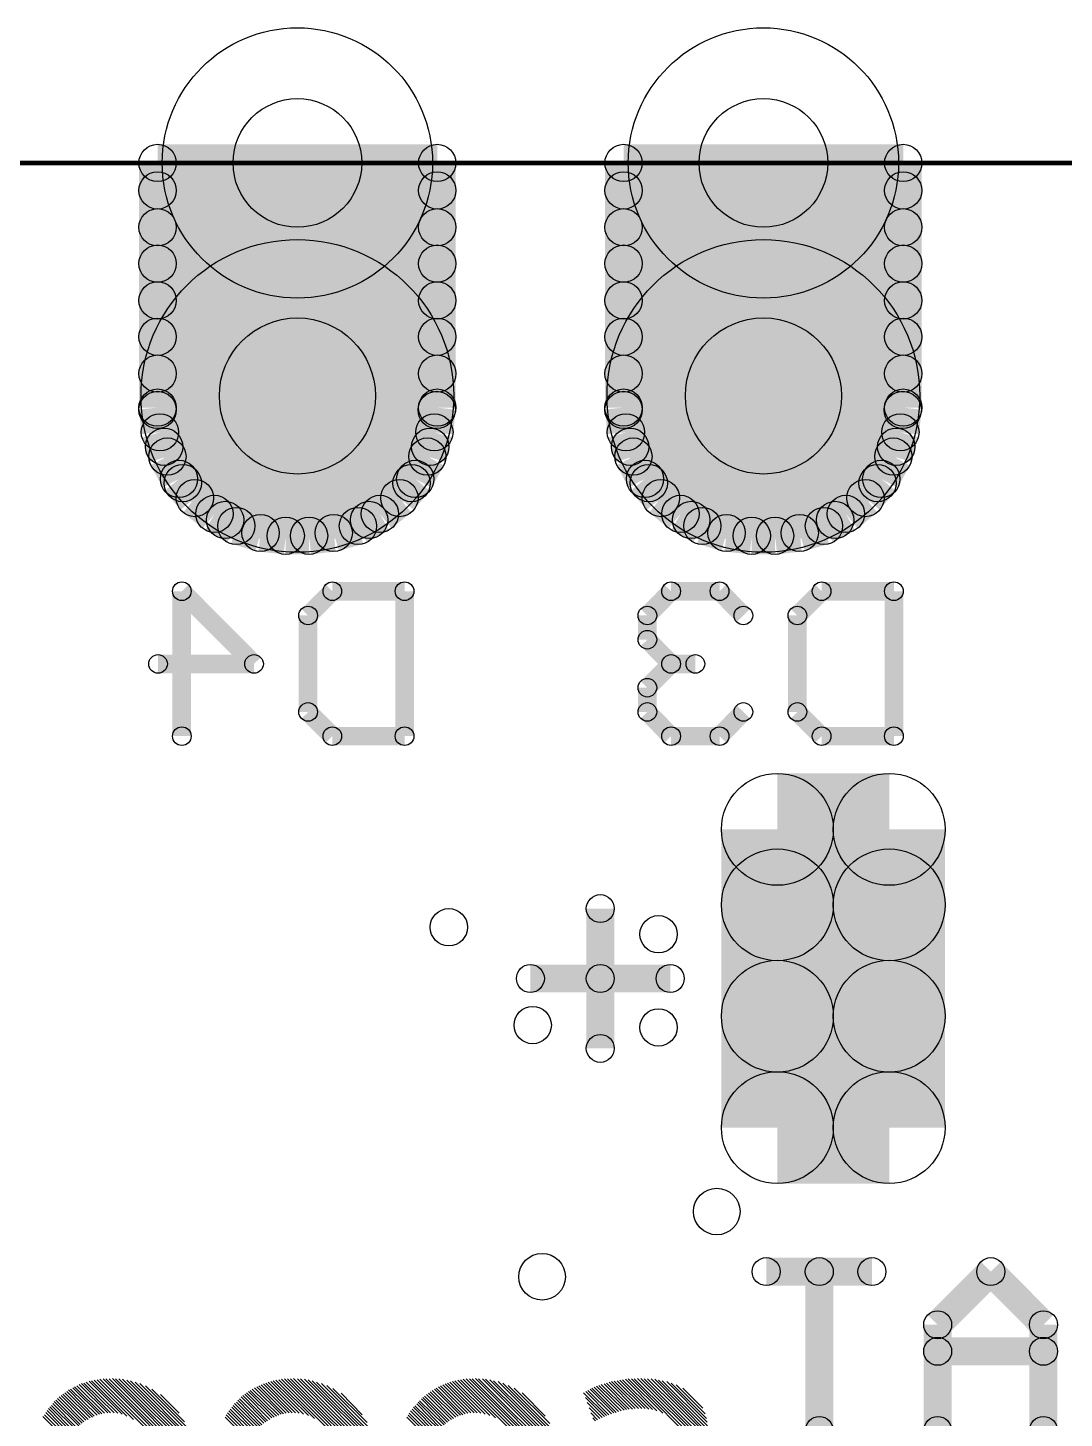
# Model space of a CAD drawing. Extents: x 0 to 23.8, y 0 to 22.7.
# Drawn here: x 9.24 to 14.89, y 15.15 to 22.73 of the extents above; entities that cross this region are included whole.
import ezdxf

# ---------------------------------------------------------------- set-up
doc = ezdxf.new("R2010")
doc.units = 0
doc.layers.get('0').update_dxf_attribs({"linetype": 'CONTINUOUS'})
for name, color, linetype in [('XIAOESP32C3_GBO', 7, 'CONTINUOUS'), ('XIAOESP32C3_GBS', 6, 'CONTINUOUS'), ('XIAOESP32C3_TXT', 14, 'CONTINUOUS')]:
    doc.layers.add(name, color=color, linetype=linetype)

# ---------------------------------------------------------------- blocks, each defined once
blk = doc.blocks.new('ROUND_2')
blk.add_circle((0, 0), 0.0508)
blk = doc.blocks.new('ROUND_12')
blk.add_circle((0, 0), 0.0762)
blk = doc.blocks.new('ROUND_3')
blk.add_circle((0, 0), 0)
blk = doc.blocks.new('ROUND_22')
blk.add_circle((0, 0), 0.8522)
blk = doc.blocks.new('ROUND_23')
blk.add_circle((0, 0), 0.7366)
blk = doc.blocks.new('ROUND_20')
blk.add_circle((0, 0), 0.3048)
blk = doc.blocks.new('ROUND_24')
blk.add_circle((0, 0), 0.1016)
blk = doc.blocks.new('ROUND_46')
blk.add_circle((0, 0), 0.127)
blk = doc.blocks.new('ROUND_69')
blk.add_circle((0, 0), 0.3505)
blk = doc.blocks.new('ROUND_70')
blk.add_circle((0, 0), 0.4254)

msp = doc.modelspace()

# ---------------------------------------------------------------- linework, layer by layer
at = {"layer": 'XIAOESP32C3_GBO'}
for points, const_width in [([(21.88718, 21.99386), (4.74218, 21.99386)], 0.0254), ([(10.08126, 18.86966), (10.08126, 19.6596)], 0.1016), ([(10.08126, 19.6596), (10.47496, 19.26336)], 0.1016), ([(10.7696, 19.52752), (10.90168, 19.6596)], 0.1016), ([(10.90168, 19.6596), (11.29538, 19.6596)], 0.1016), ([(11.29538, 19.6596), (11.29538, 18.86966)], 0.1016), ([(12.61872, 19.52752), (12.74826, 19.6596)], 0.1016), ([(12.74826, 19.6596), (13.01242, 19.6596)], 0.1016), ([(13.01242, 19.6596), (13.14196, 19.52752)], 0.1016), ([(13.4366, 19.52752), (13.56868, 19.6596)], 0.1016), ([(13.56868, 19.6596), (13.96238, 19.6596)], 0.1016), ([(13.96238, 19.6596), (13.96238, 18.86966)], 0.1016), ([(10.7696, 19.00174), (10.7696, 19.52752)], 0.1016), ([(12.61872, 19.39544), (12.61872, 19.52752)], 0.1016), ([(13.4366, 19.00174), (13.4366, 19.52752)], 0.1016), ([(12.74826, 19.26336), (12.61872, 19.39544)], 0.1016), ([(10.47496, 19.26336), (9.95172, 19.26336)], 0.1016), ([(12.74826, 19.26336), (12.61872, 19.13382)], 0.1016), ([(12.88034, 19.26336), (12.74826, 19.26336)], 0.1016), ([(12.61872, 19.13382), (12.61872, 19.00174)], 0.1016), ([(10.90168, 18.86966), (10.7696, 19.00174)], 0.1016), ([(12.61872, 19.00174), (12.74826, 18.86966)], 0.1016), ([(13.01242, 18.86966), (13.14196, 19.00174)], 0.1016), ([(13.56868, 18.86966), (13.4366, 19.00174)], 0.1016), ([(11.29538, 18.86966), (10.90168, 18.86966)], 0.1016), ([(12.74826, 18.86966), (13.01242, 18.86966)], 0.1016), ([(13.96238, 18.86966), (13.56868, 18.86966)], 0.1016), ([(12.36218, 17.54886), (12.36218, 17.92986)], 0.1524), ([(12.36218, 17.54886), (11.98118, 17.54886)], 0.1524), ([(12.74318, 17.54886), (12.36218, 17.54886)], 0.1524), ([(12.36218, 17.54886), (12.36218, 17.16786)], 0.1524), ([(13.843, 15.9512), (13.26642, 15.9512)], 0.1524), ([(13.55598, 15.08506), (13.55598, 15.9512)], 0.1524), ([(14.4907, 15.9512), (14.20114, 15.66164)], 0.1524), ([(14.77772, 15.66164), (14.4907, 15.9512)], 0.1524), ([(14.20114, 15.66164), (14.20114, 15.08506)], 0.1524), ([(14.77772, 15.08506), (14.77772, 15.66164)], 0.1524), ([(14.20114, 15.51686), (14.77772, 15.51686)], 0.1524)]:
    msp.add_lwpolyline(points, dxfattribs=dict(at, const_width=const_width))
for points in [[(9.4742, 15.31112), (9.61898, 15.16888)], [(9.63168, 15.17396), (9.4869, 15.31874)], [(9.49706, 15.32382), (9.64438, 15.1765)], [(9.65962, 15.17904), (9.50976, 15.3289)], [(9.52246, 15.33652), (9.6774, 15.18158)], [(9.69264, 15.18158), (9.53516, 15.3416)], [(9.54786, 15.34414), (9.71296, 15.18158)], [(9.73328, 15.17904), (9.56056, 15.34922)], [(9.5758, 15.3543), (9.75614, 15.17396)], [(9.78154, 15.1638), (9.5885, 15.35684)], [(9.60374, 15.35938), (9.8171, 15.14602)], [(9.61898, 15.36192), (10.1473, 14.8336)], [(10.14984, 14.85138), (9.63422, 15.36446)], [(9.652, 15.367), (10.14984, 14.86662)], [(10.15238, 14.88186), (9.66724, 15.367)], [(9.68502, 15.367), (10.15238, 14.89964)], [(10.15238, 14.91742), (9.7028, 15.36954)], [(9.72058, 15.367), (10.15238, 14.9352)], [(10.14984, 14.95552), (9.73836, 15.367)], [(9.75868, 15.36446), (10.1473, 14.97584)], [(10.14476, 14.99616), (9.78154, 15.35938)], [(9.80186, 15.35684), (10.13968, 15.01902)], [(10.13206, 15.04188), (9.82726, 15.34922)], [(9.85266, 15.3416), (10.12444, 15.06982)], [(10.11428, 15.09776), (9.88314, 15.3289)], [(9.9187, 15.31112), (10.0965, 15.13332)], [(10.4648, 15.31112), (10.60958, 15.16888)], [(10.62228, 15.17396), (10.4775, 15.31874)], [(10.4902, 15.32382), (10.63498, 15.1765)], [(10.65022, 15.17904), (10.50036, 15.3289)], [(10.51306, 15.33398), (10.66546, 15.18158)], [(10.68324, 15.18158), (10.52576, 15.33906)], [(10.53846, 15.34414), (10.70102, 15.18158)], [(10.72134, 15.17904), (10.55116, 15.34922)], [(10.5664, 15.35176), (10.7442, 15.17396)], [(10.77214, 15.16634), (10.5791, 15.35684)], [(10.59434, 15.35938), (10.80516, 15.1511)], [(11.1379, 14.8336), (10.60958, 15.36192)], [(10.62482, 15.36446), (11.14044, 14.84884)], [(11.14298, 14.86408), (10.64006, 15.367)], [(10.65784, 15.367), (11.14552, 14.87932)], [(11.14552, 14.8971), (10.67308, 15.367)], [(10.69086, 15.36954), (11.14552, 14.91488)], [(11.14298, 14.93266), (10.71118, 15.367)], [(10.72896, 15.367), (11.14298, 14.95298)], [(11.14044, 14.9733), (10.74928, 15.36446)], [(10.7696, 15.36192), (11.1379, 14.99362)], [(11.13282, 15.01648), (10.79246, 15.35684)], [(10.81532, 15.34922), (11.12774, 15.03934)], [(11.11758, 15.06474), (10.84326, 15.3416)], [(11.10742, 15.09522), (10.8712, 15.33144)], [(10.90422, 15.31366), (11.09218, 15.12824)], [(11.45794, 15.31112), (11.60018, 15.16888)], [(11.61288, 15.17142), (11.4681, 15.3162)], [(11.4808, 15.32382), (11.62558, 15.1765)], [(11.64082, 15.17904), (11.49096, 15.3289)], [(11.50366, 15.33398), (11.65606, 15.18158)], [(11.67384, 15.18158), (11.51636, 15.33906)], [(11.52906, 15.34414), (11.69162, 15.18158)], [(11.71194, 15.17904), (11.54176, 15.34922)], [(11.557, 15.35176), (11.7348, 15.17396)], [(11.7602, 15.16634), (11.5697, 15.35684)], [(11.58494, 15.35938), (11.79068, 15.15364)], [(11.60018, 15.36192), (12.13104, 14.83106)], [(12.13358, 14.8463), (11.61542, 15.36446)], [(11.63066, 15.367), (12.13612, 14.86154)], [(12.13612, 14.87932), (11.64844, 15.367)], [(11.66368, 15.367), (12.13612, 14.89456)], [(12.13612, 14.91234), (11.68146, 15.36954)], [(11.69924, 15.367), (12.13612, 14.93012)], [(12.13612, 14.95044), (11.71956, 15.367)], [(11.73734, 15.36446), (12.13358, 14.97076)], [(12.13104, 14.99108), (11.7602, 15.36192)], [(11.78052, 15.35684), (12.12596, 15.01394)], [(12.12088, 15.0368), (11.80592, 15.35176)], [(11.83132, 15.34414), (12.11326, 15.0622)], [(12.10056, 15.09014), (11.85926, 15.33144)], [(11.89228, 15.3162), (12.08786, 15.12316)], [(12.43584, 15.18158), (12.3063, 15.31112)], [(12.31646, 15.3162), (12.44854, 15.18412)], [(12.46124, 15.1892), (12.32916, 15.32128)], [(12.34186, 15.32636), (12.47648, 15.19174)], [(12.49172, 15.19682), (12.35456, 15.33144)], [(12.36726, 15.33652), (12.50442, 15.19936)], [(12.51966, 15.2019), (12.3825, 15.33906)], [(12.3952, 15.34414), (12.53744, 15.2019)], [(12.55268, 15.20444), (12.41044, 15.34922)], [(12.42314, 15.35176), (12.57046, 15.20444)], [(12.58824, 15.20444), (12.43838, 15.3543)], [(12.45362, 15.35684), (12.60602, 15.20444)], [(12.62634, 15.2019), (12.46886, 15.35938)], [(12.4841, 15.36192), (12.64666, 15.19936)], [(12.66952, 15.19174), (12.49934, 15.36446)], [(12.51458, 15.367), (12.70254, 15.17904)], [(12.91844, 14.97838), (12.53236, 15.367)], [(12.5476, 15.367), (12.92606, 14.99108)], [(12.93114, 15.00378), (12.56538, 15.36954)], [(12.58316, 15.36954), (12.93622, 15.01648)], [(12.93876, 15.02918), (12.60094, 15.367)], [(12.61872, 15.367), (12.94384, 15.04442)], [(12.94638, 15.05966), (12.63904, 15.367)], [(12.65936, 15.36446), (12.94638, 15.0749)], [(12.94638, 15.09268), (12.67968, 15.35938)], [(12.7, 15.35684), (12.94638, 15.11046)], [(12.94384, 15.13078), (12.7254, 15.35176)], [(12.74826, 15.34414), (12.9413, 15.1511)], [(12.93368, 15.1765), (12.7762, 15.33398)], [(12.81176, 15.3162), (12.92098, 15.20698)], [(9.37768, 15.23238), (9.50976, 15.1003)], [(9.51992, 15.11046), (9.3853, 15.24254)], [(9.39546, 15.25016), (9.52754, 15.11808)], [(9.5377, 15.1257), (9.40308, 15.26032)], [(9.41324, 15.26794), (9.54786, 15.13332)], [(9.55802, 15.14094), (9.4234, 15.27556)], [(9.43356, 15.28318), (9.57072, 15.14602)], [(9.58088, 15.15364), (9.44372, 15.2908)], [(9.45388, 15.29842), (9.59358, 15.15872)], [(9.60374, 15.1638), (9.46404, 15.30604)], [(10.06602, 15.17904), (9.96442, 15.28064)], [(10.36828, 15.23238), (10.50036, 15.1003)], [(10.51052, 15.10792), (10.37844, 15.24)], [(10.38606, 15.25016), (10.51814, 15.11554)], [(10.5283, 15.1257), (10.39622, 15.25778)], [(10.40384, 15.26794), (10.53846, 15.13332)], [(10.54862, 15.1384), (10.414, 15.27556)], [(10.42416, 15.28318), (10.56132, 15.14602)], [(10.57148, 15.15364), (10.43432, 15.2908)], [(10.44448, 15.29842), (10.58418, 15.15872)], [(10.59688, 15.1638), (10.45464, 15.3035)], [(11.06424, 15.17142), (10.94994, 15.28826)], [(11.50112, 15.10792), (11.36904, 15.24)], [(11.37666, 15.24762), (11.51128, 15.11554)], [(11.5189, 15.12316), (11.38682, 15.25778)], [(11.39444, 15.2654), (11.52906, 15.13078)], [(11.53922, 15.1384), (11.4046, 15.27302)], [(11.41476, 15.28064), (11.55192, 15.14602)], [(11.56208, 15.1511), (11.42492, 15.28826)], [(11.43508, 15.29588), (11.57478, 15.15872)], [(11.58748, 15.1638), (11.44524, 15.3035)], [(12.06246, 15.1638), (11.93546, 15.2908)], [(12.27074, 15.2908), (12.3952, 15.16634)], [(12.38504, 15.16126), (12.2809, 15.2654)], [(12.4079, 15.17142), (12.28344, 15.29842)], [(12.29106, 15.23746), (12.37234, 15.15618)], [(12.2936, 15.3035), (12.42314, 15.1765)], [(9.45896, 15.02918), (9.32434, 15.16126)], [(9.33196, 15.17142), (9.46404, 15.04188)], [(9.46912, 15.05204), (9.33958, 15.18412)], [(9.3472, 15.19428), (9.47674, 15.0622)], [(9.48436, 15.07236), (9.35482, 15.20444)], [(9.36244, 15.2146), (9.49198, 15.08252)], [(9.50214, 15.09268), (9.37006, 15.22222)], [(10.44956, 15.02664), (10.31748, 15.15872)], [(10.32256, 15.17142), (10.45464, 15.03934)], [(10.46226, 15.0495), (10.33018, 15.18158)], [(10.3378, 15.19174), (10.46734, 15.0622)], [(10.47496, 15.07236), (10.34542, 15.2019)], [(10.35304, 15.21206), (10.48258, 15.08252)], [(10.49274, 15.09014), (10.36066, 15.22222)], [(11.4427, 15.0241), (11.30808, 15.15872)], [(11.3157, 15.16888), (11.44778, 15.0368)], [(11.45286, 15.0495), (11.32078, 15.17904)], [(11.3284, 15.19174), (11.46048, 15.05966)], [(11.4681, 15.06982), (11.33602, 15.2019)], [(11.34364, 15.21206), (11.47572, 15.07998)], [(11.48334, 15.09014), (11.35126, 15.21968)], [(11.36142, 15.22984), (11.49096, 15.09776)], [(12.35964, 15.1511), (12.30122, 15.20952)], [(12.31138, 15.18158), (12.34694, 15.14348)], [(12.33678, 15.1384), (12.32154, 15.15364)]]:
    msp.add_lwpolyline(points, dxfattribs=at)
at = {"layer": 'XIAOESP32C3_GBS'}
for points, const_width in [([(9.94918, 20.66036), (9.94918, 21.99386)], 0.2032), ([(9.94918, 21.99386), (11.47318, 21.99386)], 0.2032), ([(11.47318, 21.99386), (11.47318, 20.66036)], 0.2032), ([(12.48918, 21.99386), (14.01318, 21.99386)], 0.2032), ([(12.48918, 20.66036), (12.48918, 21.99386)], 0.2032), ([(14.01318, 21.99386), (14.01318, 20.66036)], 0.2032), ([(21.88718, 21.99386), (4.74218, 21.99386)], 0.0254), ([(9.94918, 21.844), (11.47318, 21.844)], 0.2032), ([(14.01318, 21.844), (12.48918, 21.844)], 0.2032), ([(11.47318, 21.64334), (9.94918, 21.64334)], 0.2032), ([(12.48918, 21.64334), (14.01318, 21.64334)], 0.2032), ([(9.94918, 21.44522), (11.47318, 21.44522)], 0.2032), ([(14.01318, 21.44522), (12.48918, 21.44522)], 0.2032), ([(11.47318, 21.24456), (9.94918, 21.24456)], 0.2032), ([(12.48918, 21.24456), (14.01318, 21.24456)], 0.2032), ([(9.94918, 21.04644), (11.47318, 21.04644)], 0.2032), ([(14.01318, 21.04644), (12.48918, 21.04644)], 0.2032), ([(11.47318, 20.84578), (9.94918, 20.84578)], 0.2032), ([(12.48918, 20.84578), (14.01318, 20.84578)], 0.2032), ([(9.96188, 20.52574), (9.94918, 20.66036)], 0.2032), ([(9.94918, 20.64766), (11.47064, 20.64766)], 0.2032), ([(11.47318, 20.66036), (11.45794, 20.52574)], 0.2032), ([(12.50188, 20.52574), (12.48918, 20.66036)], 0.2032), ([(14.01064, 20.64766), (12.48918, 20.64766)], 0.2032), ([(14.01318, 20.66036), (13.99794, 20.52574)], 0.2032), ([(10.00252, 20.39366), (9.96188, 20.52574)], 0.2032), ([(11.45794, 20.52574), (11.41984, 20.39366)], 0.2032), ([(12.54252, 20.39366), (12.50188, 20.52574)], 0.2032), ([(13.99794, 20.52574), (13.95984, 20.39366)], 0.2032), ([(11.43508, 20.447), (9.98474, 20.447)], 0.2032), ([(12.52474, 20.447), (13.97508, 20.447)], 0.2032), ([(10.06602, 20.27174), (10.00252, 20.39366)], 0.2032), ([(11.41984, 20.39366), (11.3538, 20.27174)], 0.2032), ([(12.60602, 20.27174), (12.54252, 20.39366)], 0.2032), ([(13.95984, 20.39366), (13.8938, 20.27174)], 0.2032), ([(10.15238, 20.1676), (10.06602, 20.27174)], 0.2032), ([(10.08634, 20.24888), (11.33348, 20.24888)], 0.2032), ([(11.3538, 20.27174), (11.26744, 20.1676)], 0.2032), ([(12.69238, 20.1676), (12.60602, 20.27174)], 0.2032), ([(13.87348, 20.24888), (12.62634, 20.24888)], 0.2032), ([(13.8938, 20.27174), (13.80744, 20.1676)], 0.2032), ([(10.25906, 20.08124), (10.15238, 20.1676)], 0.2032), ([(11.26744, 20.1676), (11.16076, 20.08124)], 0.2032), ([(12.79906, 20.08124), (12.69238, 20.1676)], 0.2032), ([(13.80744, 20.1676), (13.70076, 20.08124)], 0.2032), ([(10.37844, 20.0152), (10.25906, 20.08124)], 0.2032), ([(11.16076, 20.08124), (11.04138, 20.0152)], 0.2032), ([(12.91844, 20.0152), (12.79906, 20.08124)], 0.2032), ([(13.70076, 20.08124), (13.58138, 20.0152)], 0.2032), ([(11.10234, 20.04822), (10.31748, 20.04822)], 0.2032), ([(10.51052, 19.9771), (10.37844, 20.0152)], 0.2032), ([(11.04138, 20.0152), (10.9093, 19.9771)], 0.2032), ([(12.85748, 20.04822), (13.64234, 20.04822)], 0.2032), ([(13.05052, 19.9771), (12.91844, 20.0152)], 0.2032), ([(13.58138, 20.0152), (13.4493, 19.9771)], 0.2032), ([(10.64768, 19.96186), (10.51052, 19.9771)], 0.2032), ([(10.77468, 19.96186), (10.64768, 19.96186)], 0.2032), ([(10.9093, 19.9771), (10.77468, 19.96186)], 0.2032), ([(13.18768, 19.96186), (13.05052, 19.9771)], 0.2032), ([(13.31468, 19.96186), (13.18768, 19.96186)], 0.2032), ([(13.4493, 19.9771), (13.31468, 19.96186)], 0.2032), ([(13.32738, 16.73606), (13.32738, 18.36166)], 0.6096), ([(13.32738, 18.36166), (13.93698, 18.36166)], 0.6096), ([(13.93698, 18.36166), (13.93698, 16.73606)], 0.6096), ([(13.32738, 17.95018), (13.93698, 17.95018)], 0.6096), ([(13.93698, 17.34312), (13.32738, 17.34312)], 0.6096), ([(13.93698, 16.73606), (13.32738, 16.73606)], 0.6096)]:
    msp.add_lwpolyline(points, dxfattribs=dict(at, const_width=const_width))

# ---------------------------------------------------------------- block references
at = {"layer": 'XIAOESP32C3_GBO'}
for name, p in [('ROUND_2', (10.08126, 19.6596)), ('ROUND_2', (10.90168, 19.6596)), ('ROUND_2', (11.29538, 19.6596)), ('ROUND_2', (12.74826, 19.6596)), ('ROUND_2', (13.01242, 19.6596)), ('ROUND_2', (13.56868, 19.6596)), ('ROUND_2', (13.96238, 19.6596)), ('ROUND_2', (10.7696, 19.52752)), ('ROUND_2', (12.61872, 19.52752)), ('ROUND_2', (13.14196, 19.52752)), ('ROUND_2', (13.4366, 19.52752)), ('ROUND_2', (12.61872, 19.39544)), ('ROUND_2', (9.95172, 19.26336)), ('ROUND_2', (10.47496, 19.26336)), ('ROUND_2', (12.74826, 19.26336)), ('ROUND_2', (12.74826, 19.26336)), ('ROUND_2', (12.88034, 19.26336)), ('ROUND_2', (12.61872, 19.13382)), ('ROUND_2', (10.7696, 19.00174)), ('ROUND_2', (10.7696, 19.00174)), ('ROUND_2', (12.61872, 19.00174)), ('ROUND_2', (12.61872, 19.00174)), ('ROUND_2', (13.14196, 19.00174)), ('ROUND_2', (13.4366, 19.00174)), ('ROUND_2', (13.4366, 19.00174)), ('ROUND_2', (10.08126, 18.86966)), ('ROUND_2', (10.90168, 18.86966)), ('ROUND_2', (11.29538, 18.86966)), ('ROUND_2', (12.74826, 18.86966)), ('ROUND_2', (13.01242, 18.86966)), ('ROUND_2', (13.56868, 18.86966)), ('ROUND_2', (13.96238, 18.86966)), ('ROUND_12', (12.36218, 17.92986)), ('ROUND_12', (11.98118, 17.54886)), ('ROUND_12', (12.36218, 17.54886)), ('ROUND_12', (12.36218, 17.54886)), ('ROUND_12', (12.36218, 17.54886)), ('ROUND_12', (12.74318, 17.54886)), ('ROUND_12', (12.36218, 17.16786)), ('ROUND_12', (13.26642, 15.9512)), ('ROUND_12', (13.55598, 15.9512)), ('ROUND_12', (13.843, 15.9512)), ('ROUND_12', (14.4907, 15.9512)), ('ROUND_12', (14.20114, 15.66164)), ('ROUND_12', (14.20114, 15.66164)), ('ROUND_12', (14.77772, 15.66164)), ('ROUND_12', (14.20114, 15.51686)), ('ROUND_12', (14.77772, 15.51686)), ('ROUND_3', (12.58316, 15.36954)), ('ROUND_3', (12.56538, 15.36954)), ('ROUND_3', (10.69086, 15.36954)), ('ROUND_3', (9.7028, 15.36954)), ('ROUND_3', (11.68146, 15.36954)), ('ROUND_3', (12.63904, 15.367)), ('ROUND_3', (12.61872, 15.367)), ('ROUND_3', (12.60094, 15.367)), ('ROUND_3', (12.5476, 15.367)), ('ROUND_3', (12.53236, 15.367)), ('ROUND_3', (12.51458, 15.367)), ('ROUND_3', (10.72896, 15.367)), ('ROUND_3', (10.71118, 15.367)), ('ROUND_3', (10.67308, 15.367)), ('ROUND_3', (10.65784, 15.367)), ('ROUND_3', (10.64006, 15.367)), ('ROUND_3', (9.652, 15.367)), ('ROUND_3', (9.66724, 15.367)), ('ROUND_3', (9.68502, 15.367)), ('ROUND_3', (9.72058, 15.367)), ('ROUND_3', (9.73836, 15.367)), ('ROUND_3', (11.63066, 15.367)), ('ROUND_3', (11.64844, 15.367)), ('ROUND_3', (11.66368, 15.367)), ('ROUND_3', (11.69924, 15.367)), ('ROUND_3', (11.71956, 15.367)), ('ROUND_3', (12.65936, 15.36446)), ('ROUND_3', (12.49934, 15.36446)), ('ROUND_3', (10.74928, 15.36446)), ('ROUND_3', (10.62482, 15.36446)), ('ROUND_3', (9.63422, 15.36446)), ('ROUND_3', (9.75868, 15.36446)), ('ROUND_3', (11.61542, 15.36446)), ('ROUND_3', (11.73734, 15.36446)), ('ROUND_3', (12.4841, 15.36192)), ('ROUND_3', (10.7696, 15.36192)), ('ROUND_3', (10.60958, 15.36192)), ('ROUND_3', (9.61898, 15.36192)), ('ROUND_3', (11.60018, 15.36192)), ('ROUND_3', (11.7602, 15.36192)), ('ROUND_3', (12.67968, 15.35938)), ('ROUND_3', (12.46886, 15.35938)), ('ROUND_3', (11.58494, 15.35938)), ('ROUND_3', (10.59434, 15.35938)), ('ROUND_3', (9.60374, 15.35938)), ('ROUND_3', (9.78154, 15.35938)), ('ROUND_3', (12.7, 15.35684)), ('ROUND_3', (12.45362, 15.35684)), ('ROUND_3', (11.5697, 15.35684)), ('ROUND_3', (10.79246, 15.35684)), ('ROUND_3', (10.5791, 15.35684)), ('ROUND_3', (9.5885, 15.35684)), ('ROUND_3', (9.80186, 15.35684)), ('ROUND_3', (11.78052, 15.35684)), ('ROUND_3', (12.43838, 15.3543)), ('ROUND_3', (9.5758, 15.3543)), ('ROUND_3', (12.7254, 15.35176)), ('ROUND_3', (12.42314, 15.35176)), ('ROUND_3', (11.557, 15.35176)), ('ROUND_3', (10.5664, 15.35176)), ('ROUND_3', (11.80592, 15.35176)), ('ROUND_3', (12.41044, 15.34922)), ('ROUND_3', (11.54176, 15.34922)), ('ROUND_3', (10.81532, 15.34922)), ('ROUND_3', (10.55116, 15.34922)), ('ROUND_3', (9.56056, 15.34922)), ('ROUND_3', (9.82726, 15.34922)), ('ROUND_3', (12.3952, 15.34414)), ('ROUND_3', (11.52906, 15.34414)), ('ROUND_3', (10.53846, 15.34414)), ('ROUND_3', (9.54786, 15.34414)), ('ROUND_3', (11.83132, 15.34414)), ('ROUND_3', (12.74826, 15.34414)), ('ROUND_3', (10.84326, 15.3416)), ('ROUND_3', (9.53516, 15.3416)), ('ROUND_3', (9.85266, 15.3416)), ('ROUND_3', (12.3825, 15.33906)), ('ROUND_3', (11.51636, 15.33906)), ('ROUND_3', (10.52576, 15.33906)), ('ROUND_3', (12.36726, 15.33652)), ('ROUND_3', (9.52246, 15.33652)), ('ROUND_3', (11.50366, 15.33398)), ('ROUND_3', (10.51306, 15.33398)), ('ROUND_3', (12.7762, 15.33398)), ('ROUND_3', (12.35456, 15.33144)), ('ROUND_3', (10.8712, 15.33144)), ('ROUND_3', (11.85926, 15.33144)), ('ROUND_3', (11.49096, 15.3289)), ('ROUND_3', (10.50036, 15.3289)), ('ROUND_3', (9.50976, 15.3289)), ('ROUND_3', (9.88314, 15.3289)), ('ROUND_3', (12.34186, 15.32636)), ('ROUND_3', (11.4808, 15.32382)), ('ROUND_3', (10.4902, 15.32382)), ('ROUND_3', (9.49706, 15.32382)), ('ROUND_3', (12.32916, 15.32128)), ('ROUND_3', (10.4775, 15.31874)), ('ROUND_3', (9.4869, 15.31874)), ('ROUND_3', (12.31646, 15.3162)), ('ROUND_3', (11.4681, 15.3162)), ('ROUND_3', (11.89228, 15.3162)), ('ROUND_3', (12.81176, 15.3162)), ('ROUND_3', (10.90422, 15.31366)), ('ROUND_3', (12.3063, 15.31112)), ('ROUND_3', (11.45794, 15.31112)), ('ROUND_3', (10.4648, 15.31112)), ('ROUND_3', (9.4742, 15.31112)), ('ROUND_3', (9.9187, 15.31112)), ('ROUND_3', (9.46404, 15.30604)), ('ROUND_3', (12.2936, 15.3035)), ('ROUND_3', (11.44524, 15.3035)), ('ROUND_3', (10.45464, 15.3035)), ('ROUND_3', (12.28344, 15.29842)), ('ROUND_3', (10.44448, 15.29842)), ('ROUND_3', (9.45388, 15.29842)), ('ROUND_3', (11.43508, 15.29588)), ('ROUND_3', (12.27074, 15.2908)), ('ROUND_3', (10.43432, 15.2908)), ('ROUND_3', (9.44372, 15.2908)), ('ROUND_3', (11.93546, 15.2908)), ('ROUND_3', (11.42492, 15.28826)), ('ROUND_3', (10.94994, 15.28826)), ('ROUND_3', (10.42416, 15.28318)), ('ROUND_3', (9.43356, 15.28318)), ('ROUND_3', (11.41476, 15.28064)), ('ROUND_3', (9.96442, 15.28064)), ('ROUND_3', (10.414, 15.27556)), ('ROUND_3', (9.4234, 15.27556)), ('ROUND_3', (11.4046, 15.27302)), ('ROUND_3', (10.40384, 15.26794)), ('ROUND_3', (9.41324, 15.26794)), ('ROUND_3', (12.2809, 15.2654)), ('ROUND_3', (11.39444, 15.2654)), ('ROUND_3', (9.40308, 15.26032)), ('ROUND_3', (11.38682, 15.25778)), ('ROUND_3', (10.39622, 15.25778)), ('ROUND_3', (10.38606, 15.25016)), ('ROUND_3', (9.39546, 15.25016)), ('ROUND_3', (11.37666, 15.24762)), ('ROUND_3', (9.3853, 15.24254)), ('ROUND_3', (11.36904, 15.24)), ('ROUND_3', (10.37844, 15.24)), ('ROUND_3', (12.29106, 15.23746)), ('ROUND_3', (10.36828, 15.23238)), ('ROUND_3', (9.37768, 15.23238)), ('ROUND_3', (11.36142, 15.22984)), ('ROUND_3', (10.36066, 15.22222)), ('ROUND_3', (9.37006, 15.22222)), ('ROUND_3', (11.35126, 15.21968)), ('ROUND_3', (9.36244, 15.2146)), ('ROUND_3', (11.34364, 15.21206)), ('ROUND_3', (10.35304, 15.21206)), ('ROUND_3', (12.30122, 15.20952)), ('ROUND_3', (12.92098, 15.20698)), ('ROUND_3', (12.60602, 15.20444)), ('ROUND_3', (12.58824, 15.20444)), ('ROUND_3', (12.57046, 15.20444)), ('ROUND_3', (12.55268, 15.20444)), ('ROUND_3', (9.35482, 15.20444)), ('ROUND_3', (12.62634, 15.2019)), ('ROUND_3', (12.53744, 15.2019)), ('ROUND_3', (12.51966, 15.2019)), ('ROUND_3', (11.33602, 15.2019)), ('ROUND_3', (10.34542, 15.2019)), ('ROUND_3', (12.64666, 15.19936)), ('ROUND_3', (12.50442, 15.19936)), ('ROUND_3', (12.49172, 15.19682)), ('ROUND_3', (9.3472, 15.19428)), ('ROUND_3', (12.66952, 15.19174)), ('ROUND_3', (12.47648, 15.19174)), ('ROUND_3', (11.3284, 15.19174)), ('ROUND_3', (10.3378, 15.19174)), ('ROUND_3', (12.46124, 15.1892)), ('ROUND_3', (12.44854, 15.18412)), ('ROUND_3', (9.33958, 15.18412)), ('ROUND_3', (12.43584, 15.18158)), ('ROUND_3', (12.31138, 15.18158)), ('ROUND_3', (11.65606, 15.18158)), ('ROUND_3', (11.67384, 15.18158)), ('ROUND_3', (11.69162, 15.18158)), ('ROUND_3', (10.70102, 15.18158)), ('ROUND_3', (10.68324, 15.18158)), ('ROUND_3', (10.66546, 15.18158)), ('ROUND_3', (10.33018, 15.18158)), ('ROUND_3', (9.6774, 15.18158)), ('ROUND_3', (9.69264, 15.18158)), ('ROUND_3', (9.71296, 15.18158)), ('ROUND_3', (12.70254, 15.17904)), ('ROUND_3', (11.32078, 15.17904)), ('ROUND_3', (11.64082, 15.17904)), ('ROUND_3', (11.71194, 15.17904)), ('ROUND_3', (10.72134, 15.17904)), ('ROUND_3', (10.65022, 15.17904)), ('ROUND_3', (9.65962, 15.17904)), ('ROUND_3', (9.73328, 15.17904)), ('ROUND_3', (10.06602, 15.17904)), ('ROUND_3', (12.42314, 15.1765)), ('ROUND_3', (11.62558, 15.1765)), ('ROUND_3', (10.63498, 15.1765)), ('ROUND_3', (9.64438, 15.1765)), ('ROUND_3', (12.93368, 15.1765)), ('ROUND_3', (11.7348, 15.17396)), ('ROUND_3', (10.7442, 15.17396)), ('ROUND_3', (10.62228, 15.17396)), ('ROUND_3', (9.63168, 15.17396)), ('ROUND_3', (9.75614, 15.17396)), ('ROUND_3', (12.4079, 15.17142)), ('ROUND_3', (11.61288, 15.17142)), ('ROUND_3', (10.32256, 15.17142)), ('ROUND_3', (9.33196, 15.17142)), ('ROUND_3', (11.06424, 15.17142)), ('ROUND_3', (11.3157, 15.16888)), ('ROUND_3', (11.60018, 15.16888)), ('ROUND_3', (10.60958, 15.16888)), ('ROUND_3', (9.61898, 15.16888)), ('ROUND_3', (12.3952, 15.16634)), ('ROUND_3', (11.7602, 15.16634)), ('ROUND_3', (10.77214, 15.16634)), ('ROUND_3', (11.58748, 15.1638)), ('ROUND_3', (10.59688, 15.1638)), ('ROUND_3', (9.60374, 15.1638)), ('ROUND_3', (9.78154, 15.1638)), ('ROUND_3', (12.06246, 15.1638)), ('ROUND_3', (12.38504, 15.16126)), ('ROUND_3', (9.32434, 15.16126)), ('ROUND_3', (11.30808, 15.15872)), ('ROUND_3', (11.57478, 15.15872)), ('ROUND_3', (10.58418, 15.15872)), ('ROUND_3', (10.31748, 15.15872)), ('ROUND_3', (9.59358, 15.15872)), ('ROUND_12', (13.55598, 15.08506)), ('ROUND_12', (14.20114, 15.08506)), ('ROUND_12', (14.77772, 15.08506)), ('ROUND_3', (12.37234, 15.15618)), ('ROUND_3', (12.32154, 15.15364)), ('ROUND_3', (11.79068, 15.15364)), ('ROUND_3', (10.57148, 15.15364)), ('ROUND_3', (9.58088, 15.15364))]:
    msp.add_blockref(name, p, dxfattribs=at)
at = {"layer": 'XIAOESP32C3_GBS'}
for name, p in [('ROUND_23', (10.71118, 21.99386)), ('ROUND_23', (13.25118, 21.99386)), ('ROUND_24', (9.94918, 21.99386)), ('ROUND_24', (11.47318, 21.99386)), ('ROUND_24', (12.48918, 21.99386)), ('ROUND_24', (12.48918, 21.99386)), ('ROUND_24', (14.01318, 21.99386)), ('ROUND_24', (9.94918, 21.844)), ('ROUND_24', (11.47318, 21.844)), ('ROUND_24', (12.48918, 21.844)), ('ROUND_24', (14.01318, 21.844)), ('ROUND_24', (9.94918, 21.64334)), ('ROUND_24', (11.47318, 21.64334)), ('ROUND_24', (12.48918, 21.64334)), ('ROUND_24', (14.01318, 21.64334)), ('ROUND_24', (9.94918, 21.44522)), ('ROUND_22', (10.71118, 20.72386)), ('ROUND_24', (11.47318, 21.44522)), ('ROUND_24', (12.48918, 21.44522)), ('ROUND_22', (13.25118, 20.72386)), ('ROUND_24', (14.01318, 21.44522)), ('ROUND_24', (9.94918, 21.24456)), ('ROUND_24', (11.47318, 21.24456)), ('ROUND_24', (12.48918, 21.24456)), ('ROUND_24', (14.01318, 21.24456)), ('ROUND_24', (9.94918, 21.04644)), ('ROUND_24', (11.47318, 21.04644)), ('ROUND_24', (12.48918, 21.04644)), ('ROUND_24', (14.01318, 21.04644)), ('ROUND_24', (9.94918, 20.84578)), ('ROUND_24', (11.47318, 20.84578)), ('ROUND_24', (12.48918, 20.84578)), ('ROUND_24', (14.01318, 20.84578)), ('ROUND_24', (9.94918, 20.66036)), ('ROUND_24', (9.94918, 20.64766)), ('ROUND_24', (11.47064, 20.64766)), ('ROUND_24', (11.47318, 20.66036)), ('ROUND_24', (12.48918, 20.66036)), ('ROUND_24', (12.48918, 20.64766)), ('ROUND_24', (14.01064, 20.64766)), ('ROUND_24', (14.01318, 20.66036)), ('ROUND_24', (9.96188, 20.52574)), ('ROUND_24', (11.45794, 20.52574)), ('ROUND_24', (11.45794, 20.52574)), ('ROUND_24', (12.50188, 20.52574)), ('ROUND_24', (13.99794, 20.52574)), ('ROUND_24', (9.98474, 20.447)), ('ROUND_24', (11.43508, 20.447)), ('ROUND_24', (12.52474, 20.447)), ('ROUND_24', (13.97508, 20.447)), ('ROUND_24', (10.00252, 20.39366)), ('ROUND_24', (11.41984, 20.39366)), ('ROUND_24', (12.54252, 20.39366)), ('ROUND_24', (13.95984, 20.39366)), ('ROUND_24', (10.06602, 20.27174)), ('ROUND_24', (10.08634, 20.24888)), ('ROUND_24', (11.33348, 20.24888)), ('ROUND_24', (11.3538, 20.27174)), ('ROUND_24', (12.60602, 20.27174)), ('ROUND_24', (12.62634, 20.24888)), ('ROUND_24', (13.87348, 20.24888)), ('ROUND_24', (13.8938, 20.27174)), ('ROUND_24', (10.15238, 20.1676)), ('ROUND_24', (11.26744, 20.1676)), ('ROUND_24', (12.69238, 20.1676)), ('ROUND_24', (13.80744, 20.1676)), ('ROUND_24', (10.25906, 20.08124)), ('ROUND_24', (11.16076, 20.08124)), ('ROUND_24', (12.79906, 20.08124)), ('ROUND_24', (13.70076, 20.08124)), ('ROUND_24', (10.31748, 20.04822)), ('ROUND_24', (10.37844, 20.0152)), ('ROUND_24', (11.04138, 20.0152)), ('ROUND_24', (11.10234, 20.04822)), ('ROUND_24', (12.85748, 20.04822)), ('ROUND_24', (12.91844, 20.0152)), ('ROUND_24', (13.58138, 20.0152)), ('ROUND_24', (13.64234, 20.04822)), ('ROUND_24', (10.51052, 19.9771)), ('ROUND_24', (10.64768, 19.96186)), ('ROUND_24', (10.77468, 19.96186)), ('ROUND_24', (10.9093, 19.9771)), ('ROUND_24', (13.05052, 19.9771)), ('ROUND_24', (13.18768, 19.96186)), ('ROUND_24', (13.31468, 19.96186)), ('ROUND_24', (13.4493, 19.9771)), ('ROUND_20', (13.32738, 18.36166)), ('ROUND_20', (13.93698, 18.36166)), ('ROUND_20', (13.93698, 18.36166)), ('ROUND_20', (13.32738, 17.95018)), ('ROUND_20', (13.93698, 17.95018)), ('ROUND_20', (13.32738, 17.34312)), ('ROUND_20', (13.93698, 17.34312)), ('ROUND_20', (13.32738, 16.73606)), ('ROUND_20', (13.93698, 16.73606))]:
    msp.add_blockref(name, p, dxfattribs=at)
at = {"layer": 'XIAOESP32C3_TXT'}
for name, p in [('ROUND_69', (10.71118, 21.99386)), ('ROUND_69', (13.25118, 21.99386)), ('ROUND_70', (10.71118, 20.72386)), ('ROUND_70', (13.25118, 20.72386)), ('ROUND_24', (11.53668, 17.82826)), ('ROUND_24', (12.67968, 17.79016)), ('ROUND_24', (11.99388, 17.29486)), ('ROUND_24', (12.67968, 17.28216)), ('ROUND_46', (12.99718, 16.27886)), ('ROUND_46', (12.04468, 15.92326))]:
    msp.add_blockref(name, p, dxfattribs=at)

doc.saveas('drawing.dxf')
